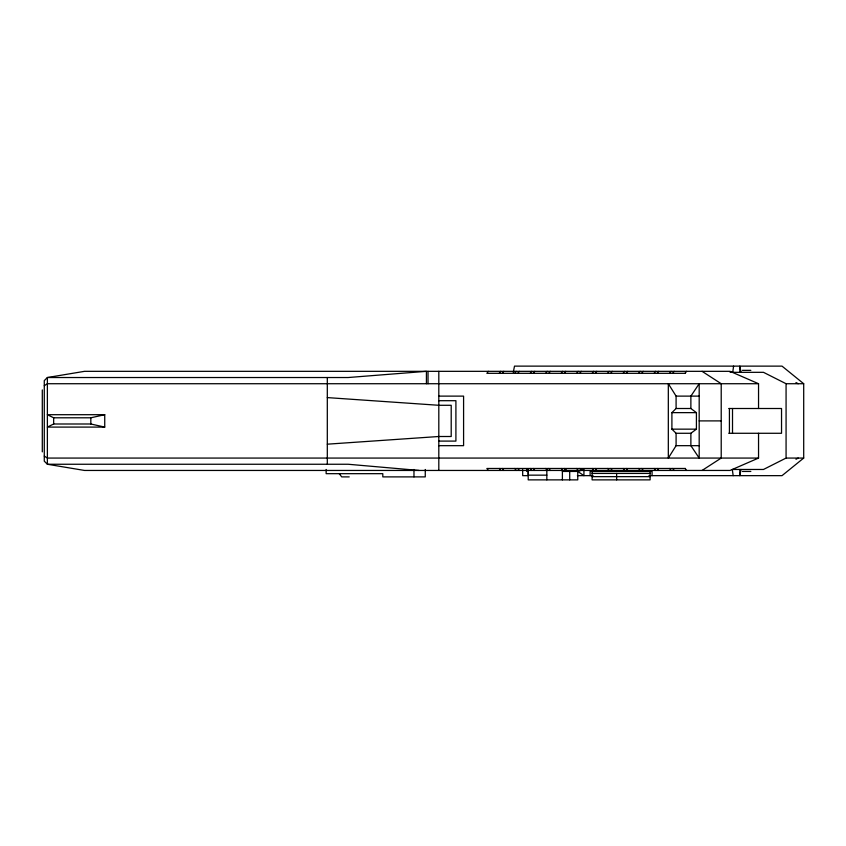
<?xml version="1.0" encoding="UTF-8"?>
<svg xmlns="http://www.w3.org/2000/svg" width="846" height="846" viewBox="0 0 846 846"><rect width="100%" height="100%" fill="white"/><g stroke="black" fill="none" stroke-linecap="round" stroke-linejoin="round"><path stroke-width="1.27" d="M732.742 372.325L733.577 366.128M741.011 469.467L739.838 475.653L739.838 469.467M513.268 372.325L514.505 366.128L782.021 366.128L803.7 383.724L803.7 458.067L782.021 475.653L648.945 475.653M676.091 433.279L676.091 445.673L668.319 458.067L668.319 383.724L676.091 396.118L676.091 408.502L671.904 412.637L671.904 429.155L676.091 433.279L690.875 433.279L696.417 429.155L696.417 412.637L690.875 408.502L676.091 408.502M488.343 371.331L486.852 373.319L685.503 373.319M499.235 373.319L500.737 371.331M502.334 373.319L503.825 371.331M514.728 373.319L516.219 371.331M517.826 373.319L519.317 371.331M530.209 373.319L531.711 371.331M533.308 373.319L534.799 371.331M545.702 373.319L547.193 371.331M548.8 373.319L550.291 371.331M561.184 373.319L562.685 371.331M564.282 373.319L565.784 371.331M576.676 373.319L578.167 371.331M579.774 373.319L581.265 371.331M592.158 373.319L593.659 371.331M595.256 373.319L596.758 371.331M607.65 373.319L609.141 371.331M610.749 373.319L612.24 371.331M623.132 373.319L624.634 371.331M626.23 373.319L627.732 371.331M638.624 373.319L640.115 371.331M641.723 373.319L643.214 371.331M654.106 373.319L655.608 371.331M657.205 373.319L658.706 371.331M669.598 373.319L671.09 371.331M672.697 373.319L674.188 371.331M685.08 373.319L686.582 371.331M702.064 470.45L721.215 458.067L721.215 383.724L702.064 371.331M44.278 385.713L47.376 383.724L758.545 383.724L758.545 408.502M795.97 459.262L798.222 458.067M104.735 427.093L90.829 423.994L53.658 423.994L47.376 427.093L104.735 427.093L104.735 414.699L47.376 414.699L53.658 417.797L90.829 417.797L104.735 414.699M758.545 433.279L758.545 458.067L730.045 470.45L84.547 470.45L47.376 464.253L44.278 461.165L44.278 380.626L47.376 377.528L84.547 371.331L730.045 371.331L758.545 383.724M582.704 469.858L577.765 471.444L562.389 471.444M327.307 444.182L438.81 436.504L451.204 436.504L451.204 405.287L438.81 405.287L327.307 397.599M742.407 370.347L750.836 370.347M730.109 372.325L763.483 372.325L786.071 383.724L786.071 458.067L763.483 469.467L732.319 469.467L733.165 475.653M786.399 383.724L803.7 383.724M438.81 396.118L463.587 396.118L463.587 445.673L438.81 445.673M676.091 396.118L699.187 396.118M438.81 400.697L455.909 400.697L455.909 441.094L438.81 441.094M728.797 408.502L781.535 408.502L781.535 433.279L728.797 433.279M671.904 412.637L696.417 412.637M699.187 420.896L721.215 420.896M671.904 429.155L696.417 429.155M676.091 445.673L699.187 445.673M758.545 458.067L47.376 458.067L44.278 456.079M786.399 458.067L803.7 458.067M685.503 468.473L486.852 468.473L488.343 470.45M742.407 471.444L750.836 471.444M592.115 473.422L650.098 473.422M546.833 475.156L528.253 475.156L528.179 469.467M527.629 475.653L522.68 475.653L522.68 469.667M577.406 475.653L593.046 475.653M592.115 476.647L650.098 476.647M349.229 476.89L341.699 476.89L339.267 473.675M419.066 470.45L348.14 464.253L47.376 464.253L47.376 377.528L348.14 377.528L426.426 371.331L426.426 383.724M795.97 382.529L798.222 383.724M685.08 468.473L686.582 470.45M672.697 468.473L674.188 470.45M669.598 468.473L671.09 470.45M657.205 468.473L658.706 470.45M654.106 468.473L655.608 470.45M641.723 468.473L643.214 470.45M638.624 468.473L640.115 470.45M626.23 468.473L627.732 470.45M623.132 468.473L624.634 470.45M610.749 468.473L612.24 470.45M607.65 468.473L609.141 470.45M595.256 468.473L596.758 470.45M592.158 468.473L593.659 470.45M579.774 468.473L581.265 470.45M576.676 468.473L578.167 470.45M564.282 468.473L565.784 470.45M561.184 468.473L562.685 470.45M548.8 468.473L550.291 470.45M545.702 468.473L547.193 470.45M533.308 468.473L534.799 470.45M530.209 468.473L531.711 470.45M517.826 468.473L519.317 470.45M514.728 468.473L516.219 470.45M502.334 468.473L503.825 470.45M499.235 468.473L500.737 470.45M741.011 372.325L739.838 366.128L739.838 372.325M732.509 408.502L732.509 433.279M729.421 408.502L729.421 433.279M690.875 408.502L690.875 396.118L699.187 383.724L699.187 458.067L690.875 445.673L690.875 433.279M652.076 475.653L652.076 471.444L590.127 471.444L590.127 475.653M650.098 471.444L650.098 479.872L592.115 479.872L592.115 471.444M616.628 473.422L616.628 479.872M583.93 469.467L583.93 475.653L577.765 471.444L577.765 479.872L528.211 479.872L528.211 470.45M569.707 471.444L569.707 479.872M565.995 469.467L565.995 471.444M564.61 469.467L564.61 471.444M562.389 470.45L562.389 479.872M546.833 469.467L546.833 479.872M526.751 469.467L526.751 471.444M438.81 371.331L438.81 470.45M428.034 371.331L428.034 383.724M425.263 469.467L425.263 476.89L382.804 476.89L382.804 473.675L326.144 473.675L326.144 469.467M413.969 469.467L413.969 476.89M327.307 377.528L327.307 464.253M90.829 417.797L90.829 423.994M53.658 417.797L53.658 423.994M42.3 389.921L42.3 451.87"/></g></svg>
